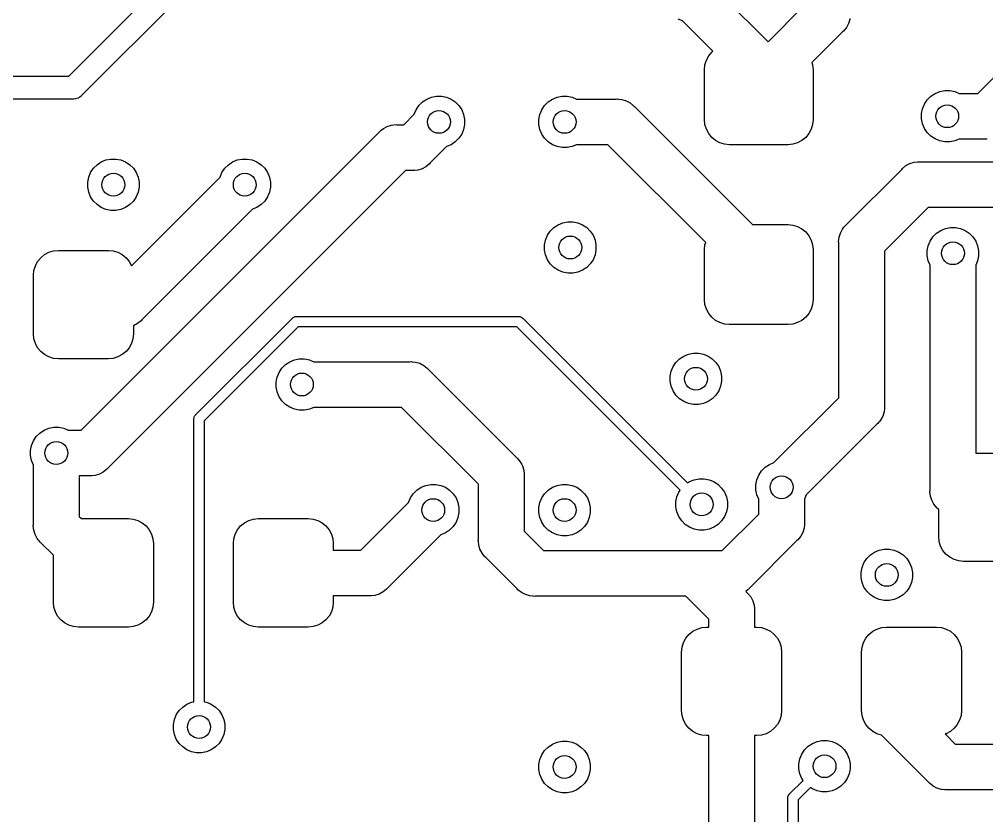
# Model space of a CAD drawing. Extents: x 1 to 84, y 1 to 137.
# Drawn here: x 30.53 to 39, y 18.72 to 25.7 of the extents above; entities that cross this region are included whole.
import ezdxf

# ---------------------------------------------------------------- set-up
doc = ezdxf.new("R2010")
doc.units = 0
doc.layers.add('BLACK', color=7, linetype='CONTINUOUS')

msp = doc.modelspace()

# ---------------------------------------------------------------- linework, layer by layer
at = {"layer": 'BLACK', "linetype": 'CONTINUOUS'}
for p, q in [((30.9586, 25.2), (31.8, 26.0414)), ((31.9672, 25.9258), (31.0742, 25.0328)), ((36.6157, 25.9671), (37.0812, 25.5016)), ((38.9172, 25.05), (39.7875, 25.9203)), ((37.0812, 25.5016), (37.3925, 25.8129)), ((36.3329, 25.6843), (36.2949, 25.7)), ((36.5985, 25.4187), (36.3329, 25.6843)), ((37.7857, 25.6606), (37.7671, 25.6258)), ((37.786, 25.6617), (37.7857, 25.6606)), ((37.7971, 25.6983), (37.786, 25.6617)), ((37.7979, 25.7064), (37.7971, 25.6983)), ((37.7345, 25.5891), (37.4646, 25.3193)), ((37.7421, 25.5954), (37.7345, 25.5891)), ((37.7671, 25.6258), (37.7421, 25.5954)), ((36.5619, 25.3778), (36.5891, 25.4109)), ((36.5891, 25.4109), (36.5985, 25.4187)), ((36.5292, 25.2989), (36.5417, 25.34)), ((36.5417, 25.34), (36.5619, 25.3778)), ((36.525, 25.2562), (36.5292, 25.2989)), ((36.525, 24.8187), (36.525, 25.2562)), ((37.4646, 25.3193), (37.4708, 25.2989)), ((37.4708, 25.2989), (37.475, 25.2562)), ((37.475, 25.2562), (37.475, 24.8187)), ((30.0049, 25.2), (30.9586, 25.2)), ((38.5844, 25.0664), (38.6278, 25.075)), ((38.6278, 25.075), (38.6722, 25.075)), ((38.6722, 25.075), (38.7156, 25.0664)), ((30.9951, 25), (30.0414, 25)), ((31, 24.9995), (30.9951, 25)), ((31.0049, 25), (31, 24.9995)), ((31.0196, 25.0014), (31.0049, 25)), ((31.0049, 25), (31.0049, 25)), ((31.0385, 25.0072), (31.0196, 25.0014)), ((31.0558, 25.0165), (31.0385, 25.0072)), ((31.0711, 25.0289), (31.0558, 25.0165)), ((31.0742, 25.0328), (31.0711, 25.0289)), ((34.0566, 24.9748), (34.0934, 24.9994)), ((34.0934, 24.9994), (34.1344, 25.0164)), ((34.1344, 25.0164), (34.1778, 25.025)), ((34.1778, 25.025), (34.2222, 25.025)), ((34.2222, 25.025), (34.2656, 25.0164)), ((34.2656, 25.0164), (34.3066, 24.9994)), ((34.3066, 24.9994), (34.3434, 24.9748)), ((35.1566, 24.9748), (35.1934, 24.9994)), ((35.1934, 24.9994), (35.2344, 25.0164)), ((35.2344, 25.0164), (35.2778, 25.025)), ((35.2778, 25.025), (35.3222, 25.025)), ((35.3222, 25.025), (35.3656, 25.0164)), ((35.3656, 25.0164), (35.4051, 25)), ((35.4051, 25), (35.7527, 25)), ((35.7527, 25), (35.7625, 25.001)), ((35.7625, 25.001), (35.7723, 25)), ((35.7723, 25), (35.7723, 25)), ((35.7723, 25), (35.8017, 24.9971)), ((35.8017, 24.9971), (35.8394, 24.9857)), ((35.8394, 24.9857), (35.8742, 24.9671)), ((38.4506, 24.9566), (38.4752, 24.9934)), ((38.4752, 24.9934), (38.5066, 25.0248)), ((38.5066, 25.0248), (38.5434, 25.0494)), ((38.5434, 25.0494), (38.5844, 25.0664)), ((38.7156, 25.0664), (38.7551, 25.05)), ((38.7551, 25.05), (38.9172, 25.05)), ((33.9843, 24.8671), (34.0006, 24.9066)), ((34.0006, 24.9066), (34.0252, 24.9434)), ((34.0252, 24.9434), (34.0566, 24.9748)), ((34.3434, 24.9748), (34.3748, 24.9434)), ((34.3748, 24.9434), (34.3994, 24.9066)), ((34.3994, 24.9066), (34.4164, 24.8656)), ((35.0836, 24.8656), (35.1006, 24.9066)), ((35.1006, 24.9066), (35.1252, 24.9434)), ((35.1252, 24.9434), (35.1566, 24.9748)), ((35.8742, 24.9671), (35.9046, 24.9421)), ((35.9046, 24.9421), (35.9109, 24.9345)), ((35.9109, 24.9345), (36.9453, 23.9)), ((38.425, 24.8722), (38.4336, 24.9156)), ((38.4336, 24.9156), (38.4506, 24.9566)), ((33.8922, 24.775), (33.9843, 24.8671)), ((34.4164, 24.8656), (34.425, 24.8222)), ((34.425, 24.8222), (34.425, 24.7778)), ((35.075, 24.8222), (35.0836, 24.8656)), ((35.075, 24.7778), (35.075, 24.8222)), ((36.5292, 24.7761), (36.525, 24.8187)), ((37.475, 24.8187), (37.4708, 24.7761)), ((38.425, 24.8278), (38.425, 24.8722)), ((38.4336, 24.7844), (38.425, 24.8278)), ((33.6943, 24.7265), (33.7133, 24.7421)), ((33.7133, 24.7421), (33.7481, 24.7607)), ((33.7481, 24.7607), (33.7858, 24.7721)), ((33.7858, 24.7721), (33.825, 24.776)), ((33.825, 24.776), (33.8348, 24.775)), ((33.8348, 24.775), (33.8922, 24.775)), ((34.4164, 24.7344), (34.3994, 24.6934)), ((34.425, 24.7778), (34.4164, 24.7344)), ((35.0836, 24.7344), (35.075, 24.7778)), ((35.1006, 24.6934), (35.0836, 24.7344)), ((36.5417, 24.735), (36.5292, 24.7761)), ((36.5619, 24.6972), (36.5417, 24.735)), ((37.4583, 24.735), (37.4381, 24.6972)), ((37.4708, 24.7761), (37.4583, 24.735)), ((38.4506, 24.7434), (38.4336, 24.7844)), ((38.4752, 24.7066), (38.4506, 24.7434)), ((31.0672, 22.1), (33.6766, 24.7095)), ((33.6766, 24.7095), (33.6829, 24.7171)), ((33.6829, 24.7171), (33.6943, 24.7265)), ((34.3748, 24.6566), (34.3434, 24.6252)), ((34.3994, 24.6934), (34.3748, 24.6566)), ((35.1252, 24.6566), (35.1006, 24.6934)), ((35.1566, 24.6252), (35.1252, 24.6566)), ((36.5891, 24.6641), (36.5619, 24.6972)), ((36.6222, 24.6369), (36.5891, 24.6641)), ((37.4109, 24.6641), (37.3778, 24.6369)), ((37.4381, 24.6972), (37.4109, 24.6641)), ((38.5066, 24.6752), (38.4752, 24.7066)), ((38.5434, 24.6506), (38.5066, 24.6752)), ((38.5844, 24.6336), (38.5434, 24.6506)), ((38.7551, 24.65), (38.7156, 24.6336)), ((38.9902, 24.65), (38.7551, 24.65)), ((39, 24.649), (38.9902, 24.65)), ((34.2671, 24.5843), (34.1234, 24.4405)), ((34.3066, 24.6006), (34.2671, 24.5843)), ((34.3434, 24.6252), (34.3066, 24.6006)), ((35.1934, 24.6006), (35.1566, 24.6252)), ((35.2344, 24.5836), (35.1934, 24.6006)), ((35.2778, 24.575), (35.2344, 24.5836)), ((35.3222, 24.575), (35.2778, 24.575)), ((35.3656, 24.5836), (35.3222, 24.575)), ((35.4051, 24.6), (35.3656, 24.5836)), ((35.6797, 24.6), (35.4051, 24.6)), ((36.5354, 23.7443), (35.6797, 24.6)), ((36.66, 24.6167), (36.6222, 24.6369)), ((36.7011, 24.6042), (36.66, 24.6167)), ((36.7437, 24.6), (36.7011, 24.6042)), ((37.2563, 24.6), (36.7437, 24.6)), ((37.2989, 24.6042), (37.2563, 24.6)), ((37.34, 24.6167), (37.2989, 24.6042)), ((37.3778, 24.6369), (37.34, 24.6167)), ((38.6278, 24.625), (38.5844, 24.6336)), ((38.6722, 24.625), (38.6278, 24.625)), ((38.7156, 24.6336), (38.6722, 24.625)), ((31.2844, 24.4664), (31.3278, 24.475)), ((31.3278, 24.475), (31.3722, 24.475)), ((31.3722, 24.475), (31.4156, 24.4664)), ((32.4344, 24.4664), (32.4778, 24.475)), ((32.4778, 24.475), (32.5222, 24.475)), ((32.5222, 24.475), (32.5656, 24.4664)), ((31.1506, 24.3566), (31.1752, 24.3934)), ((31.1752, 24.3934), (31.2066, 24.4248)), ((31.2066, 24.4248), (31.2434, 24.4494)), ((31.2434, 24.4494), (31.2844, 24.4664)), ((31.4156, 24.4664), (31.4566, 24.4494)), ((31.4566, 24.4494), (31.4934, 24.4248)), ((31.4934, 24.4248), (31.5248, 24.3934)), ((31.5248, 24.3934), (31.5494, 24.3566)), ((32.3006, 24.3566), (32.3252, 24.3934)), ((32.3252, 24.3934), (32.3566, 24.4248)), ((32.3566, 24.4248), (32.3934, 24.4494)), ((32.3934, 24.4494), (32.4344, 24.4664)), ((32.5656, 24.4664), (32.6066, 24.4494)), ((32.6066, 24.4494), (32.6434, 24.4248)), ((32.6434, 24.4248), (32.6748, 24.3934)), ((32.6748, 24.3934), (32.6994, 24.3566)), ((34.0519, 24.3893), (34.0142, 24.3779)), ((34.0867, 24.4079), (34.0519, 24.3893)), ((34.1171, 24.4329), (34.0867, 24.4079)), ((34.1234, 24.4405), (34.1171, 24.4329)), ((38.2516, 24.3845), (38.2579, 24.3921)), ((38.2579, 24.3921), (38.2883, 24.4171)), ((38.2883, 24.4171), (38.3231, 24.4357)), ((38.3231, 24.4357), (38.3608, 24.4471)), ((38.3608, 24.4471), (38.3902, 24.45)), ((38.3902, 24.45), (38.4, 24.451)), ((38.3902, 24.45), (38.3902, 24.45)), ((38.4, 24.451), (38.4098, 24.45)), ((38.4098, 24.45), (39.3402, 24.45)), ((31.125, 24.2722), (31.1336, 24.3156)), ((31.1336, 24.3156), (31.1506, 24.3566)), ((33.9078, 24.375), (31.2984, 21.7655)), ((31.5079, 23.5408), (32.2843, 24.3171)), ((31.5494, 24.3566), (31.5664, 24.3156)), ((31.5664, 24.3156), (31.575, 24.2722)), ((32.2843, 24.3171), (32.3006, 24.3566)), ((32.6994, 24.3566), (32.7164, 24.3156)), ((32.7164, 24.3156), (32.725, 24.2722)), ((33.9652, 24.375), (33.9078, 24.375)), ((33.975, 24.374), (33.9652, 24.375)), ((33.9848, 24.375), (33.975, 24.374)), ((34.0142, 24.3779), (33.9848, 24.375)), ((33.9848, 24.375), (33.9848, 24.375)), ((37.7655, 23.8984), (38.2516, 24.3845)), ((31.125, 24.2278), (31.125, 24.2722)), ((31.1336, 24.1844), (31.125, 24.2278)), ((31.575, 24.2278), (31.5664, 24.1844)), ((31.575, 24.2722), (31.575, 24.2278)), ((32.725, 24.2278), (32.7164, 24.1844)), ((32.725, 24.2722), (32.725, 24.2278)), ((31.1506, 24.1434), (31.1336, 24.1844)), ((31.1752, 24.1066), (31.1506, 24.1434)), ((31.5494, 24.1434), (31.5248, 24.1066)), ((31.5664, 24.1844), (31.5494, 24.1434)), ((32.6994, 24.1434), (32.6748, 24.1066)), ((32.7164, 24.1844), (32.6994, 24.1434)), ((31.2066, 24.0752), (31.1752, 24.1066)), ((31.2434, 24.0506), (31.2066, 24.0752)), ((31.2844, 24.0336), (31.2434, 24.0506)), ((31.4566, 24.0506), (31.4156, 24.0336)), ((31.4934, 24.0752), (31.4566, 24.0506)), ((31.5248, 24.1066), (31.4934, 24.0752)), ((32.6066, 24.0506), (32.5671, 24.0343)), ((32.6434, 24.0752), (32.6066, 24.0506)), ((32.6748, 24.1066), (32.6434, 24.0752)), ((31.3278, 24.025), (31.2844, 24.0336)), ((31.3722, 24.025), (31.3278, 24.025)), ((31.4156, 24.0336), (31.3722, 24.025)), ((32.5671, 24.0343), (31.5984, 23.0655)), ((38.4828, 24.05), (38.1, 23.6672)), ((39.2672, 24.05), (38.4828, 24.05)), ((35.2066, 23.8748), (35.2434, 23.8994)), ((35.2434, 23.8994), (35.2844, 23.9164)), ((35.2844, 23.9164), (35.3278, 23.925)), ((35.3278, 23.925), (35.3722, 23.925)), ((35.3722, 23.925), (35.4156, 23.9164)), ((35.4156, 23.9164), (35.4566, 23.8994)), ((35.4566, 23.8994), (35.4934, 23.8748)), ((36.9453, 23.9), (37.2563, 23.9)), ((37.2563, 23.9), (37.2989, 23.8958)), ((37.2989, 23.8958), (37.34, 23.8833)), ((37.34, 23.8833), (37.3778, 23.8631)), ((37.7456, 23.8771), (37.7516, 23.8845)), ((37.7516, 23.8845), (37.7579, 23.8921)), ((37.7516, 23.8845), (37.7516, 23.8845)), ((37.7579, 23.8921), (37.7655, 23.8984)), ((35.1336, 23.7656), (35.1506, 23.8066)), ((35.1506, 23.8066), (35.1752, 23.8434)), ((35.1752, 23.8434), (35.2066, 23.8748)), ((35.4934, 23.8748), (35.5248, 23.8434)), ((35.5248, 23.8434), (35.5494, 23.8066)), ((35.5494, 23.8066), (35.5664, 23.7656)), ((37.3778, 23.8631), (37.4109, 23.8359)), ((37.4109, 23.8359), (37.4381, 23.8028)), ((37.4381, 23.8028), (37.4583, 23.765)), ((37.7029, 23.7892), (37.7143, 23.8269)), ((37.7143, 23.8269), (37.7267, 23.85)), ((37.7267, 23.85), (37.7329, 23.8617)), ((37.7329, 23.8617), (37.7456, 23.8771)), ((38.5252, 23.7934), (38.5566, 23.8248)), ((38.5566, 23.8248), (38.5934, 23.8494)), ((38.5934, 23.8494), (38.6344, 23.8664)), ((38.6344, 23.8664), (38.6778, 23.875)), ((38.6778, 23.875), (38.7222, 23.875)), ((38.7222, 23.875), (38.7656, 23.8664)), ((38.7656, 23.8664), (38.8066, 23.8494)), ((38.8066, 23.8494), (38.8434, 23.8248)), ((38.8434, 23.8248), (38.8748, 23.7934)), ((35.125, 23.7222), (35.1336, 23.7656)), ((35.125, 23.6778), (35.125, 23.7222)), ((35.5664, 23.7656), (35.575, 23.7222)), ((35.575, 23.7222), (35.575, 23.6778)), ((36.525, 23.6812), (36.5292, 23.7239)), ((36.5292, 23.7239), (36.5354, 23.7443)), ((37.4583, 23.765), (37.4708, 23.7239)), ((37.4708, 23.7239), (37.475, 23.6812)), ((37.699, 23.75), (37.7029, 23.7892)), ((37.7, 23.7402), (37.699, 23.75)), ((37.7, 22.3828), (37.7, 23.7402)), ((38.475, 23.6722), (38.4836, 23.7156)), ((38.4836, 23.7156), (38.5006, 23.7566)), ((38.5006, 23.7566), (38.5252, 23.7934)), ((38.8748, 23.7934), (38.8994, 23.7566)), ((38.8994, 23.7566), (38.9164, 23.7156)), ((38.9164, 23.7156), (38.925, 23.6722)), ((30.7141, 23.6109), (30.7472, 23.6381)), ((30.7472, 23.6381), (30.785, 23.6583)), ((30.785, 23.6583), (30.8261, 23.6708)), ((30.8261, 23.6708), (30.8687, 23.675)), ((30.8687, 23.675), (31.3062, 23.675)), ((31.3062, 23.675), (31.3489, 23.6708)), ((31.3489, 23.6708), (31.39, 23.6583)), ((31.39, 23.6583), (31.4278, 23.6381)), ((31.4278, 23.6381), (31.4609, 23.6109)), ((35.1336, 23.6344), (35.125, 23.6778)), ((35.1506, 23.5934), (35.1336, 23.6344)), ((35.5664, 23.6344), (35.5494, 23.5934)), ((35.575, 23.6778), (35.5664, 23.6344)), ((36.525, 23.2437), (36.525, 23.6812)), ((37.475, 23.6812), (37.475, 23.2437)), ((38.1, 23.6672), (38.1, 22.3098)), ((38.475, 23.6278), (38.475, 23.6722)), ((38.4836, 23.5844), (38.475, 23.6278)), ((38.925, 23.6278), (38.9164, 23.5844)), ((38.925, 23.6722), (38.925, 23.6278)), ((30.6667, 23.54), (30.6869, 23.5778)), ((30.6869, 23.5778), (30.7141, 23.6109)), ((31.4609, 23.6109), (31.4881, 23.5778)), ((31.4881, 23.5778), (31.5079, 23.5408)), ((35.1752, 23.5566), (35.1506, 23.5934)), ((35.2066, 23.5252), (35.1752, 23.5566)), ((35.5248, 23.5566), (35.4934, 23.5252)), ((35.5494, 23.5934), (35.5248, 23.5566)), ((38.5, 23.5449), (38.4836, 23.5844)), ((38.5, 21.5723), (38.5, 23.5449)), ((38.9164, 23.5844), (38.9, 23.5449)), ((38.9, 23.5449), (38.9, 21.9)), ((30.65, 23.4563), (30.6542, 23.4989)), ((30.6542, 23.4989), (30.6667, 23.54)), ((35.2434, 23.5006), (35.2066, 23.5252)), ((35.2844, 23.4836), (35.2434, 23.5006)), ((35.3278, 23.475), (35.2844, 23.4836)), ((35.3722, 23.475), (35.3278, 23.475)), ((35.4156, 23.4836), (35.3722, 23.475)), ((35.4566, 23.5006), (35.4156, 23.4836)), ((35.4934, 23.5252), (35.4566, 23.5006)), ((30.65, 22.9437), (30.65, 23.4563)), ((36.5292, 23.2011), (36.525, 23.2437)), ((37.475, 23.2437), (37.4708, 23.2011)), ((36.5417, 23.16), (36.5292, 23.2011)), ((36.5619, 23.1222), (36.5417, 23.16)), ((36.5891, 23.0891), (36.5619, 23.1222)), ((37.4381, 23.1222), (37.4109, 23.0891)), ((37.4583, 23.16), (37.4381, 23.1222)), ((37.4708, 23.2011), (37.4583, 23.16)), ((31.5921, 23.0579), (31.5617, 23.0329)), ((31.5984, 23.0655), (31.5921, 23.0579)), ((32.0697, 22.2334), (32.9166, 23.0803)), ((32.9166, 23.0803), (32.918, 23.082)), ((32.918, 23.082), (32.9249, 23.0876)), ((32.9249, 23.0876), (32.9327, 23.0918)), ((32.9327, 23.0918), (32.9412, 23.0943)), ((32.9412, 23.0943), (32.9419, 23.0944)), ((32.9419, 23.0944), (32.9478, 23.095)), ((32.9478, 23.095), (32.95, 23.0952)), ((32.9478, 23.095), (32.9478, 23.095)), ((32.95, 23.0952), (32.9522, 23.095)), ((32.9522, 23.095), (34.8978, 23.095)), ((34.8978, 23.095), (34.9, 23.0952)), ((34.9, 23.0952), (34.9022, 23.095)), ((34.9022, 23.095), (34.9022, 23.095)), ((34.9022, 23.095), (34.9088, 23.0943)), ((34.9088, 23.0943), (34.9173, 23.0918)), ((34.9173, 23.0918), (34.9251, 23.0876)), ((34.9251, 23.0876), (34.932, 23.082)), ((34.932, 23.082), (34.9334, 23.0803)), ((34.9334, 23.0803), (36.3759, 21.6377)), ((36.6222, 23.0619), (36.5891, 23.0891)), ((36.66, 23.0417), (36.6222, 23.0619)), ((36.7011, 23.0292), (36.66, 23.0417)), ((37.34, 23.0417), (37.2989, 23.0292)), ((37.3778, 23.0619), (37.34, 23.0417)), ((37.4109, 23.0891), (37.3778, 23.0619)), ((31.5269, 23.0143), (31.525, 23.0138)), ((31.525, 23.0138), (31.525, 22.9437)), ((31.5617, 23.0329), (31.5269, 23.0143)), ((32.9686, 23.005), (32.145, 22.1814)), ((34.8814, 23.005), (32.9686, 23.005)), ((36.3123, 21.5741), (34.8814, 23.005)), ((36.7437, 23.025), (36.7011, 23.0292)), ((37.2563, 23.025), (36.7437, 23.025)), ((37.2989, 23.0292), (37.2563, 23.025)), ((30.6542, 22.9011), (30.65, 22.9437)), ((30.6667, 22.86), (30.6542, 22.9011)), ((31.5208, 22.9011), (31.5083, 22.86)), ((31.525, 22.9437), (31.5208, 22.9011)), ((30.6869, 22.8222), (30.6667, 22.86)), ((30.7141, 22.7891), (30.6869, 22.8222)), ((30.7472, 22.7619), (30.7141, 22.7891)), ((31.4609, 22.7891), (31.4278, 22.7619)), ((31.4881, 22.8222), (31.4609, 22.7891)), ((31.5083, 22.86), (31.4881, 22.8222)), ((30.785, 22.7417), (30.7472, 22.7619)), ((30.8261, 22.7292), (30.785, 22.7417)), ((30.8687, 22.725), (30.8261, 22.7292)), ((31.3062, 22.725), (30.8687, 22.725)), ((31.3489, 22.7292), (31.3062, 22.725)), ((31.39, 22.7417), (31.3489, 22.7292)), ((31.4278, 22.7619), (31.39, 22.7417)), ((32.8566, 22.6748), (32.8934, 22.6994)), ((32.8934, 22.6994), (32.9344, 22.7164)), ((32.9344, 22.7164), (32.9778, 22.725)), ((32.9778, 22.725), (33.0222, 22.725)), ((33.0222, 22.725), (33.0656, 22.7164)), ((33.0656, 22.7164), (33.1051, 22.7)), ((33.1051, 22.7), (33.9463, 22.7)), ((33.9463, 22.7), (33.9561, 22.701)), ((33.9561, 22.701), (33.9659, 22.7)), ((33.9659, 22.7), (33.9659, 22.7)), ((33.9659, 22.7), (33.9953, 22.6971)), ((33.9953, 22.6971), (34.033, 22.6857)), ((36.2752, 22.6934), (36.3066, 22.7248)), ((36.3066, 22.7248), (36.3434, 22.7494)), ((36.3434, 22.7494), (36.3844, 22.7664)), ((36.3844, 22.7664), (36.4278, 22.775)), ((36.4278, 22.775), (36.4722, 22.775)), ((36.4722, 22.775), (36.5156, 22.7664)), ((36.5156, 22.7664), (36.5566, 22.7494)), ((36.5566, 22.7494), (36.5934, 22.7248)), ((36.5934, 22.7248), (36.6248, 22.6934)), ((32.8006, 22.6066), (32.8252, 22.6434)), ((32.8252, 22.6434), (32.8566, 22.6748)), ((34.033, 22.6857), (34.0677, 22.6671)), ((34.0677, 22.6671), (34.0982, 22.6421)), ((34.0982, 22.6421), (34.1044, 22.6345)), ((34.1044, 22.6345), (34.8795, 21.8594)), ((36.225, 22.5722), (36.2336, 22.6156)), ((36.2336, 22.6156), (36.2506, 22.6566)), ((36.2506, 22.6566), (36.2752, 22.6934)), ((36.6248, 22.6934), (36.6494, 22.6566)), ((36.6494, 22.6566), (36.6664, 22.6156)), ((36.6664, 22.6156), (36.675, 22.5722)), ((32.775, 22.5222), (32.7836, 22.5656)), ((32.7836, 22.5656), (32.8006, 22.6066)), ((36.225, 22.5278), (36.225, 22.5722)), ((36.2336, 22.4844), (36.225, 22.5278)), ((36.675, 22.5278), (36.6664, 22.4844)), ((36.675, 22.5722), (36.675, 22.5278)), ((32.775, 22.4778), (32.775, 22.5222)), ((32.7836, 22.4344), (32.775, 22.4778)), ((36.2506, 22.4434), (36.2336, 22.4844)), ((36.2752, 22.4066), (36.2506, 22.4434)), ((36.6494, 22.4434), (36.6248, 22.4066)), ((36.6664, 22.4844), (36.6494, 22.4434)), ((32.8006, 22.3934), (32.7836, 22.4344)), ((32.8252, 22.3566), (32.8006, 22.3934)), ((36.3066, 22.3752), (36.2752, 22.4066)), ((36.3434, 22.3506), (36.3066, 22.3752)), ((36.5934, 22.3752), (36.5566, 22.3506)), ((36.6248, 22.4066), (36.5934, 22.3752)), ((37.1329, 21.8157), (37.7, 22.3828)), ((32.8566, 22.3252), (32.8252, 22.3566)), ((32.8934, 22.3006), (32.8566, 22.3252)), ((32.9344, 22.2836), (32.8934, 22.3006)), ((32.9778, 22.275), (32.9344, 22.2836)), ((33.0222, 22.275), (32.9778, 22.275)), ((33.0656, 22.2836), (33.0222, 22.275)), ((33.1051, 22.3), (33.0656, 22.2836)), ((33.8732, 22.3), (33.1051, 22.3)), ((34.545, 21.6282), (33.8732, 22.3)), ((36.3844, 22.3336), (36.3434, 22.3506)), ((36.4278, 22.325), (36.3844, 22.3336)), ((36.4722, 22.325), (36.4278, 22.325)), ((36.5156, 22.3336), (36.4722, 22.325)), ((36.5566, 22.3506), (36.5156, 22.3336)), ((38.1, 22.2902), (38.0971, 22.2608)), ((38.1, 22.3098), (38.101, 22.3)), ((38.101, 22.3), (38.1, 22.2902)), ((38.1, 22.2902), (38.1, 22.2902)), ((32.0548, 22.2), (32.055, 22.2022)), ((32.055, 22.1978), (32.0548, 22.2)), ((32.055, 22.2022), (32.0557, 22.2088)), ((32.055, 22.2022), (32.055, 22.2022)), ((32.055, 19.7205), (32.055, 22.1978)), ((32.0557, 22.2088), (32.0577, 22.2156)), ((32.0577, 22.2156), (32.0582, 22.2173)), ((32.0582, 22.2173), (32.0613, 22.2231)), ((32.0613, 22.2231), (32.0624, 22.2251)), ((32.0624, 22.2251), (32.068, 22.232)), ((32.068, 22.232), (32.0697, 22.2334)), ((38.0671, 22.1883), (38.0603, 22.1801)), ((38.0857, 22.2231), (38.0671, 22.1883)), ((38.0971, 22.2608), (38.0857, 22.2231)), ((30.7434, 22.0994), (30.7844, 22.1164)), ((30.7844, 22.1164), (30.8278, 22.125)), ((30.8278, 22.125), (30.8722, 22.125)), ((30.8722, 22.125), (30.9156, 22.1164)), ((30.9156, 22.1164), (30.9551, 22.1)), ((32.145, 22.1814), (32.145, 19.7205)), ((38.0345, 22.1516), (37.4157, 21.5329)), ((38.0421, 22.1579), (38.0345, 22.1516)), ((38.0486, 22.1658), (38.0421, 22.1579)), ((38.0603, 22.1801), (38.0486, 22.1658)), ((30.6506, 22.0066), (30.6752, 22.0434)), ((30.6752, 22.0434), (30.7066, 22.0748)), ((30.7066, 22.0748), (30.7434, 22.0994)), ((30.9551, 22.1), (31.0672, 22.1)), ((30.625, 21.9222), (30.6336, 21.9656)), ((30.6336, 21.9656), (30.6506, 22.0066)), ((30.625, 21.8778), (30.625, 21.9222)), ((30.6336, 21.8344), (30.625, 21.8778)), ((34.8795, 21.8594), (34.8871, 21.8532)), ((34.8871, 21.8532), (34.9121, 21.8227)), ((38.9, 21.9), (39.2312, 21.9)), ((30.65, 21.7949), (30.6336, 21.8344)), ((30.65, 21.2723), (30.65, 21.7949)), ((31.2984, 21.7655), (31.2921, 21.7579)), ((34.9121, 21.8227), (34.9251, 21.7983)), ((34.9251, 21.7983), (34.9307, 21.788)), ((34.9307, 21.788), (34.9421, 21.7503)), ((37.0252, 21.7434), (37.0566, 21.7748)), ((37.0566, 21.7748), (37.0934, 21.7994)), ((37.0934, 21.7994), (37.1329, 21.8157)), ((31.1402, 21.7), (31.05, 21.7)), ((31.05, 21.7), (31.05, 21.3453)), ((31.15, 21.699), (31.1402, 21.7)), ((31.1598, 21.7), (31.15, 21.699)), ((31.1892, 21.7029), (31.1598, 21.7)), ((31.1598, 21.7), (31.1598, 21.7)), ((31.2269, 21.7143), (31.1892, 21.7029)), ((31.2617, 21.7329), (31.2269, 21.7143)), ((31.2921, 21.7579), (31.2617, 21.7329)), ((34.9421, 21.7503), (34.9423, 21.7482)), ((34.9423, 21.7482), (34.945, 21.7209)), ((34.945, 21.7209), (34.945, 21.7209)), ((34.945, 21.7209), (34.946, 21.7111)), ((34.946, 21.7111), (34.945, 21.7013)), ((34.945, 21.7013), (34.945, 21.2164)), ((36.9836, 21.6656), (37.0006, 21.7066)), ((37.0006, 21.7066), (37.0252, 21.7434)), ((34.0066, 21.5748), (34.0434, 21.5994)), ((34.0434, 21.5994), (34.0844, 21.6164)), ((34.0844, 21.6164), (34.1278, 21.625)), ((34.1278, 21.625), (34.1722, 21.625)), ((34.1722, 21.625), (34.2156, 21.6164)), ((34.2156, 21.6164), (34.2566, 21.5994)), ((34.2566, 21.5994), (34.2934, 21.5748)), ((34.545, 21.1434), (34.545, 21.6282)), ((35.1566, 21.5748), (35.1934, 21.5994)), ((35.1934, 21.5994), (35.2344, 21.6164)), ((35.2344, 21.6164), (35.2778, 21.625)), ((35.2778, 21.625), (35.3222, 21.625)), ((35.3222, 21.625), (35.3656, 21.6164)), ((35.3656, 21.6164), (35.4066, 21.5994)), ((35.4066, 21.5994), (35.4434, 21.5748)), ((36.3759, 21.6377), (36.3934, 21.6494)), ((36.3934, 21.6494), (36.4344, 21.6664)), ((36.4344, 21.6664), (36.4778, 21.675)), ((36.4778, 21.675), (36.5222, 21.675)), ((36.5222, 21.675), (36.5656, 21.6664)), ((36.5656, 21.6664), (36.6066, 21.6494)), ((36.6066, 21.6494), (36.6434, 21.6248)), ((36.6434, 21.6248), (36.6748, 21.5934)), ((36.975, 21.6222), (36.9836, 21.6656)), ((36.975, 21.5778), (36.975, 21.6222)), ((33.9506, 21.5066), (33.9752, 21.5434)), ((33.9752, 21.5434), (34.0066, 21.5748)), ((34.2934, 21.5748), (34.3248, 21.5434)), ((34.3248, 21.5434), (34.3494, 21.5066)), ((35.1006, 21.5066), (35.1252, 21.5434)), ((35.1252, 21.5434), (35.1566, 21.5748)), ((35.4434, 21.5748), (35.4748, 21.5434)), ((35.4748, 21.5434), (35.4994, 21.5066)), ((36.275, 21.4722), (36.2836, 21.5156)), ((36.2836, 21.5156), (36.3006, 21.5566)), ((36.3006, 21.5566), (36.3123, 21.5741)), ((36.6748, 21.5934), (36.6994, 21.5566)), ((36.6994, 21.5566), (36.7164, 21.5156)), ((36.7164, 21.5156), (36.725, 21.4722)), ((36.9836, 21.5344), (36.975, 21.5778)), ((37, 21.4949), (36.9836, 21.5344)), ((37.4157, 21.5329), (37.4, 21.4949)), ((38.499, 21.5625), (38.5, 21.5723)), ((38.5029, 21.5233), (38.499, 21.5625)), ((38.5143, 21.4856), (38.5029, 21.5233)), ((33.5172, 21.05), (33.9343, 21.4671)), ((33.9343, 21.4671), (33.9506, 21.5066)), ((34.3494, 21.5066), (34.3664, 21.4656)), ((34.3664, 21.4656), (34.375, 21.4222)), ((35.075, 21.4222), (35.0836, 21.4656)), ((35.0836, 21.4656), (35.1006, 21.5066)), ((35.4994, 21.5066), (35.5164, 21.4656)), ((35.5164, 21.4656), (35.525, 21.4222)), ((36.275, 21.4278), (36.275, 21.4722)), ((36.2836, 21.3844), (36.275, 21.4278)), ((36.725, 21.4278), (36.7164, 21.3844)), ((36.725, 21.4722), (36.725, 21.4278)), ((37, 21.3646), (37, 21.4949)), ((37.4, 21.4949), (37.4, 21.2916)), ((38.5225, 21.4703), (38.5143, 21.4856)), ((38.5329, 21.4508), (38.5225, 21.4703)), ((38.5579, 21.4204), (38.5329, 21.4508)), ((31.05, 21.3453), (31.0703, 21.325)), ((34.375, 21.3778), (34.3664, 21.3344)), ((34.375, 21.4222), (34.375, 21.3778)), ((35.075, 21.3778), (35.075, 21.4222)), ((35.0836, 21.3344), (35.075, 21.3778)), ((35.525, 21.3778), (35.5164, 21.3344)), ((35.525, 21.4222), (35.525, 21.3778)), ((36.3006, 21.3434), (36.2836, 21.3844)), ((36.3252, 21.3066), (36.3006, 21.3434)), ((36.6994, 21.3434), (36.6748, 21.3066)), ((36.6804, 21.045), (37, 21.3646)), ((36.7164, 21.3844), (36.6994, 21.3434)), ((38.5655, 21.4141), (38.5579, 21.4204)), ((38.575, 21.4047), (38.5655, 21.4141)), ((38.575, 21.1687), (38.575, 21.4047)), ((30.649, 21.2625), (30.65, 21.2723)), ((30.6529, 21.2233), (30.649, 21.2625)), ((31.0703, 21.325), (31.4812, 21.325)), ((31.4812, 21.325), (31.5239, 21.3208)), ((31.5239, 21.3208), (31.565, 21.3083)), ((31.565, 21.3083), (31.6028, 21.2881)), ((31.6028, 21.2881), (31.6359, 21.2609)), ((31.6359, 21.2609), (31.6631, 21.2278)), ((32.4369, 21.2278), (32.4641, 21.2609)), ((32.4641, 21.2609), (32.4972, 21.2881)), ((32.4972, 21.2881), (32.535, 21.3083)), ((32.535, 21.3083), (32.5761, 21.3208)), ((32.5761, 21.3208), (32.6187, 21.325)), ((32.6187, 21.325), (33.0562, 21.325)), ((33.0562, 21.325), (33.0989, 21.3208)), ((33.0989, 21.3208), (33.14, 21.3083)), ((33.14, 21.3083), (33.1778, 21.2881)), ((33.1778, 21.2881), (33.2109, 21.2609)), ((33.2109, 21.2609), (33.2381, 21.2278)), ((34.3248, 21.2566), (34.2934, 21.2252)), ((34.3494, 21.2934), (34.3248, 21.2566)), ((34.3664, 21.3344), (34.3494, 21.2934)), ((35.1006, 21.2934), (35.0836, 21.3344)), ((35.1252, 21.2566), (35.1006, 21.2934)), ((35.1566, 21.2252), (35.1252, 21.2566)), ((35.4748, 21.2566), (35.4434, 21.2252)), ((35.4994, 21.2934), (35.4748, 21.2566)), ((35.5164, 21.3344), (35.4994, 21.2934)), ((36.3566, 21.2752), (36.3252, 21.3066)), ((36.3934, 21.2506), (36.3566, 21.2752)), ((36.6434, 21.2752), (36.6066, 21.2506)), ((36.6748, 21.3066), (36.6434, 21.2752)), ((37.4, 21.272), (37.3971, 21.2426)), ((37.4, 21.2916), (37.401, 21.2818)), ((37.401, 21.2818), (37.4, 21.272)), ((37.4, 21.272), (37.4, 21.272)), ((30.6643, 21.1856), (30.6529, 21.2233)), ((30.67, 21.175), (30.6643, 21.1856)), ((30.6829, 21.1508), (30.67, 21.175)), ((31.6631, 21.2278), (31.6833, 21.19)), ((31.6833, 21.19), (31.6958, 21.1489)), ((32.4042, 21.1489), (32.4167, 21.19)), ((32.4167, 21.19), (32.4369, 21.2278)), ((33.2381, 21.2278), (33.2583, 21.19)), ((33.2583, 21.19), (33.2708, 21.1489)), ((34.2171, 21.1843), (33.7484, 20.7155)), ((34.2566, 21.2006), (34.2171, 21.1843)), ((34.2934, 21.2252), (34.2566, 21.2006)), ((34.945, 21.2164), (35.1164, 21.045)), ((35.1934, 21.2006), (35.1566, 21.2252)), ((35.2344, 21.1836), (35.1934, 21.2006)), ((35.2778, 21.175), (35.2344, 21.1836)), ((35.3222, 21.175), (35.2778, 21.175)), ((35.3656, 21.1836), (35.3222, 21.175)), ((35.4066, 21.2006), (35.3656, 21.1836)), ((35.4434, 21.2252), (35.4066, 21.2006)), ((36.4344, 21.2336), (36.3934, 21.2506)), ((36.4778, 21.225), (36.4344, 21.2336)), ((36.5222, 21.225), (36.4778, 21.225)), ((36.5656, 21.2336), (36.5222, 21.225)), ((36.6066, 21.2506), (36.5656, 21.2336)), ((37.3857, 21.2049), (37.3671, 21.1702)), ((37.3971, 21.2426), (37.3857, 21.2049)), ((30.6918, 21.14), (30.6829, 21.1508)), ((30.7006, 21.1293), (30.6918, 21.14)), ((30.7079, 21.1204), (30.7006, 21.1293)), ((30.7155, 21.1141), (30.7079, 21.1204)), ((30.825, 21.0047), (30.7155, 21.1141)), ((31.6958, 21.1489), (31.7, 21.1062)), ((31.7, 21.1062), (31.7, 20.5938)), ((32.4, 21.1062), (32.4042, 21.1489)), ((32.4, 20.5938), (32.4, 21.1062)), ((33.2708, 21.1489), (33.275, 21.1062)), ((33.275, 21.1062), (33.275, 21.05)), ((34.544, 21.1336), (34.545, 21.1434)), ((34.545, 21.1238), (34.544, 21.1336)), ((34.5479, 21.0944), (34.545, 21.1238)), ((34.545, 21.1238), (34.545, 21.1238)), ((34.5593, 21.0567), (34.5479, 21.0944)), ((37.3345, 21.1334), (36.9116, 20.7105)), ((37.3421, 21.1397), (37.3345, 21.1334)), ((37.3671, 21.1702), (37.3421, 21.1397)), ((38.5792, 21.1261), (38.575, 21.1687)), ((38.5917, 21.085), (38.5792, 21.1261)), ((30.825, 20.5938), (30.825, 21.0047)), ((33.275, 21.05), (33.5172, 21.05)), ((34.5779, 21.0219), (34.5593, 21.0567)), ((34.6029, 20.9915), (34.5779, 21.0219)), ((35.1164, 21.045), (36.4352, 21.045)), ((36.4352, 21.045), (36.445, 21.046)), ((36.445, 21.046), (36.4548, 21.045)), ((36.4548, 21.045), (36.6804, 21.045)), ((37.9458, 20.9758), (37.9772, 21.0071)), ((37.9772, 21.0071), (38.014, 21.0318)), ((38.014, 21.0318), (38.055, 21.0487)), ((38.055, 21.0487), (38.0984, 21.0574)), ((38.0984, 21.0574), (38.1428, 21.0574)), ((38.1428, 21.0574), (38.1862, 21.0487)), ((38.1862, 21.0487), (38.2272, 21.0318)), ((38.2272, 21.0318), (38.264, 21.0071)), ((38.264, 21.0071), (38.2954, 20.9758)), ((38.6119, 21.0472), (38.5917, 21.085)), ((38.6391, 21.0141), (38.6119, 21.0472)), ((38.6722, 20.9869), (38.6391, 21.0141)), ((34.6105, 20.9852), (34.6029, 20.9915)), ((34.8852, 20.7105), (34.6105, 20.9852)), ((37.9042, 20.898), (37.9212, 20.9389)), ((37.9212, 20.9389), (37.9458, 20.9758)), ((38.2954, 20.9758), (38.32, 20.9389)), ((38.32, 20.9389), (38.3369, 20.898)), ((38.71, 20.9667), (38.6722, 20.9869)), ((38.7511, 20.9542), (38.71, 20.9667)), ((38.7937, 20.95), (38.7511, 20.9542)), ((39.2312, 20.95), (38.7937, 20.95)), ((37.8956, 20.8545), (37.9042, 20.898)), ((37.8956, 20.8102), (37.8956, 20.8545)), ((38.3369, 20.898), (38.3456, 20.8545)), ((38.3456, 20.8545), (38.3456, 20.8102)), ((37.9042, 20.7667), (37.8956, 20.8102)), ((37.9212, 20.7258), (37.9042, 20.7667)), ((38.3369, 20.7667), (38.32, 20.7258)), ((38.3456, 20.8102), (38.3369, 20.7667)), ((33.6769, 20.6643), (33.6392, 20.6529)), ((33.7117, 20.6829), (33.6769, 20.6643)), ((33.7421, 20.7079), (33.7117, 20.6829)), ((33.7484, 20.7155), (33.7421, 20.7079)), ((34.8915, 20.7029), (34.8852, 20.7105)), ((34.9219, 20.6779), (34.8915, 20.7029)), ((34.9567, 20.6593), (34.9219, 20.6779)), ((36.9053, 20.7029), (36.8859, 20.687)), ((36.8859, 20.687), (36.897, 20.6759)), ((36.897, 20.6759), (36.9046, 20.6696)), ((36.9046, 20.6696), (36.9296, 20.6391)), ((36.9116, 20.7105), (36.9053, 20.7029)), ((37.9458, 20.6889), (37.9212, 20.7258)), ((37.9772, 20.6576), (37.9458, 20.6889)), ((38.2954, 20.6889), (38.264, 20.6576)), ((38.32, 20.7258), (38.2954, 20.6889)), ((30.8292, 20.5511), (30.825, 20.5938)), ((31.7, 20.5938), (31.6958, 20.5511)), ((32.4042, 20.5511), (32.4, 20.5938)), ((33.275, 20.5938), (33.2708, 20.5511)), ((33.5902, 20.65), (33.275, 20.65)), ((33.275, 20.65), (33.275, 20.5938)), ((33.6, 20.649), (33.5902, 20.65)), ((33.6098, 20.65), (33.6, 20.649)), ((33.6392, 20.6529), (33.6098, 20.65)), ((33.6098, 20.65), (33.6098, 20.65)), ((34.9944, 20.6479), (34.9567, 20.6593)), ((35.0238, 20.645), (34.9944, 20.6479)), ((35.0336, 20.644), (35.0238, 20.645)), ((35.0238, 20.645), (35.0238, 20.645)), ((35.0434, 20.645), (35.0336, 20.644)), ((36.3622, 20.645), (35.0434, 20.645)), ((36.5625, 20.4447), (36.3622, 20.645)), ((36.9296, 20.6391), (36.9476, 20.6055)), ((36.9476, 20.6055), (36.9482, 20.6044)), ((36.9482, 20.6044), (36.9539, 20.5857)), ((36.9539, 20.5857), (36.9596, 20.5667)), ((38.014, 20.633), (37.9772, 20.6576)), ((38.055, 20.616), (38.014, 20.633)), ((38.0984, 20.6074), (38.055, 20.616)), ((38.1428, 20.6074), (38.0984, 20.6074)), ((38.1862, 20.616), (38.1428, 20.6074)), ((38.2272, 20.633), (38.1862, 20.616)), ((38.264, 20.6576), (38.2272, 20.633)), ((30.8417, 20.51), (30.8292, 20.5511)), ((30.8619, 20.4722), (30.8417, 20.51)), ((31.6833, 20.51), (31.6631, 20.4722)), ((31.6958, 20.5511), (31.6833, 20.51)), ((32.4167, 20.51), (32.4042, 20.5511)), ((32.4369, 20.4722), (32.4167, 20.51)), ((33.2583, 20.51), (33.2381, 20.4722)), ((33.2708, 20.5511), (33.2583, 20.51)), ((36.9596, 20.5667), (36.9625, 20.5373)), ((36.9625, 20.5373), (36.9625, 20.5373)), ((36.9625, 20.5373), (36.9635, 20.5275)), ((36.9635, 20.5275), (36.9625, 20.5177)), ((36.9625, 20.5177), (36.9625, 20.375)), ((30.8891, 20.4391), (30.8619, 20.4722)), ((30.9222, 20.4119), (30.8891, 20.4391)), ((30.96, 20.3917), (30.9222, 20.4119)), ((31.6028, 20.4119), (31.565, 20.3917)), ((31.6359, 20.4391), (31.6028, 20.4119)), ((31.6631, 20.4722), (31.6359, 20.4391)), ((32.4641, 20.4391), (32.4369, 20.4722)), ((32.4972, 20.4119), (32.4641, 20.4391)), ((32.535, 20.3917), (32.4972, 20.4119)), ((33.1778, 20.4119), (33.14, 20.3917)), ((33.2109, 20.4391), (33.1778, 20.4119)), ((33.2381, 20.4722), (33.2109, 20.4391)), ((36.5625, 20.375), (36.5625, 20.4447)), ((31.0011, 20.3792), (30.96, 20.3917)), ((31.0437, 20.375), (31.0011, 20.3792)), ((31.4812, 20.375), (31.0437, 20.375)), ((31.5239, 20.3792), (31.4812, 20.375)), ((31.565, 20.3917), (31.5239, 20.3792)), ((32.5761, 20.3792), (32.535, 20.3917)), ((32.6187, 20.375), (32.5761, 20.3792)), ((33.0562, 20.375), (32.6187, 20.375)), ((33.0989, 20.3792), (33.0562, 20.375)), ((33.14, 20.3917), (33.0989, 20.3792)), ((36.3891, 20.3109), (36.4222, 20.3381)), ((36.4222, 20.3381), (36.46, 20.3583)), ((36.46, 20.3583), (36.5011, 20.3708)), ((36.5011, 20.3708), (36.5437, 20.375)), ((36.5437, 20.375), (36.5625, 20.375)), ((36.9625, 20.375), (36.9812, 20.375)), ((36.9812, 20.375), (37.0239, 20.3708)), ((37.0239, 20.3708), (37.065, 20.3583)), ((37.065, 20.3583), (37.1028, 20.3381)), ((37.1028, 20.3381), (37.1359, 20.3109)), ((37.9641, 20.3109), (37.9972, 20.3381)), ((37.9972, 20.3381), (38.035, 20.3583)), ((38.035, 20.3583), (38.0761, 20.3708)), ((38.0761, 20.3708), (38.1187, 20.375)), ((38.1187, 20.375), (38.5562, 20.375)), ((38.5562, 20.375), (38.5989, 20.3708)), ((38.5989, 20.3708), (38.64, 20.3583)), ((38.64, 20.3583), (38.6778, 20.3381)), ((38.6778, 20.3381), (38.7109, 20.3109)), ((36.3292, 20.1989), (36.3417, 20.24)), ((36.3417, 20.24), (36.3619, 20.2778)), ((36.3619, 20.2778), (36.3891, 20.3109)), ((37.1359, 20.3109), (37.1631, 20.2778)), ((37.1631, 20.2778), (37.1833, 20.24)), ((37.1833, 20.24), (37.1958, 20.1989)), ((37.9042, 20.1989), (37.9167, 20.24)), ((37.9167, 20.24), (37.9369, 20.2778)), ((37.9369, 20.2778), (37.9641, 20.3109)), ((38.7109, 20.3109), (38.7381, 20.2778)), ((38.7381, 20.2778), (38.7583, 20.24)), ((38.7583, 20.24), (38.7708, 20.1989)), ((36.325, 20.1562), (36.3292, 20.1989)), ((36.325, 19.6438), (36.325, 20.1562)), ((37.1958, 20.1989), (37.2, 20.1562)), ((37.2, 20.1562), (37.2, 19.6438)), ((37.9, 20.1562), (37.9042, 20.1989)), ((37.9, 19.6438), (37.9, 20.1562)), ((38.7708, 20.1989), (38.775, 20.1562)), ((38.775, 20.1562), (38.775, 19.6438)), ((31.9252, 19.6434), (31.9566, 19.6748)), ((31.9566, 19.6748), (31.9934, 19.6994)), ((31.9934, 19.6994), (32.0344, 19.7164)), ((32.0344, 19.7164), (32.055, 19.7205)), ((32.145, 19.7205), (32.1656, 19.7164)), ((32.1656, 19.7164), (32.2066, 19.6994)), ((32.2066, 19.6994), (32.2434, 19.6748)), ((32.2434, 19.6748), (32.2748, 19.6434)), ((31.875, 19.5222), (31.8836, 19.5656)), ((31.8836, 19.5656), (31.9006, 19.6066)), ((31.9006, 19.6066), (31.9252, 19.6434)), ((32.2748, 19.6434), (32.2994, 19.6066)), ((32.2994, 19.6066), (32.3164, 19.5656)), ((32.3164, 19.5656), (32.325, 19.5222)), ((36.3292, 19.6011), (36.325, 19.6438)), ((36.3417, 19.56), (36.3292, 19.6011)), ((37.1958, 19.6011), (37.1833, 19.56)), ((37.2, 19.6438), (37.1958, 19.6011)), ((37.9042, 19.6011), (37.9, 19.6438)), ((37.9167, 19.56), (37.9042, 19.6011)), ((38.7708, 19.6011), (38.7583, 19.56)), ((38.775, 19.6438), (38.7708, 19.6011)), ((31.875, 19.4778), (31.875, 19.5222)), ((31.8836, 19.4344), (31.875, 19.4778)), ((32.325, 19.4778), (32.3164, 19.4344)), ((32.325, 19.5222), (32.325, 19.4778)), ((36.3619, 19.5222), (36.3417, 19.56)), ((36.3891, 19.4891), (36.3619, 19.5222)), ((36.4222, 19.4619), (36.3891, 19.4891)), ((37.1359, 19.4891), (37.1028, 19.4619)), ((37.1631, 19.5222), (37.1359, 19.4891)), ((37.1833, 19.56), (37.1631, 19.5222)), ((37.9369, 19.5222), (37.9167, 19.56)), ((37.9641, 19.4891), (37.9369, 19.5222)), ((37.9972, 19.4619), (37.9641, 19.4891)), ((38.7109, 19.4891), (38.6778, 19.4619)), ((38.7381, 19.5222), (38.7109, 19.4891)), ((38.7583, 19.56), (38.7381, 19.5222)), ((31.9006, 19.3934), (31.8836, 19.4344)), ((31.9252, 19.3566), (31.9006, 19.3934)), ((32.2994, 19.3934), (32.2748, 19.3566)), ((32.3164, 19.4344), (32.2994, 19.3934)), ((36.46, 19.4417), (36.4222, 19.4619)), ((36.5011, 19.4292), (36.46, 19.4417)), ((36.5437, 19.425), (36.5011, 19.4292)), ((36.5625, 19.425), (36.5437, 19.425)), ((36.5625, 18.4453), (36.5625, 19.425)), ((36.9812, 19.425), (36.9625, 19.425)), ((36.9625, 19.425), (36.9625, 18.3723)), ((37.0239, 19.4292), (36.9812, 19.425)), ((37.065, 19.4417), (37.0239, 19.4292)), ((37.1028, 19.4619), (37.065, 19.4417)), ((38.035, 19.4417), (37.9972, 19.4619)), ((38.0752, 19.4295), (38.035, 19.4417)), ((38.4891, 19.0155), (38.0752, 19.4295)), ((38.64, 19.4417), (38.6313, 19.439)), ((38.6313, 19.439), (38.7203, 19.35)), ((38.6778, 19.4619), (38.64, 19.4417)), ((31.9566, 19.3252), (31.9252, 19.3566)), ((31.9934, 19.3006), (31.9566, 19.3252)), ((32.2434, 19.3252), (32.2066, 19.3006)), ((32.2748, 19.3566), (32.2434, 19.3252)), ((35.1252, 19.2934), (35.1566, 19.3248)), ((35.1566, 19.3248), (35.1934, 19.3494)), ((35.1934, 19.3494), (35.2344, 19.3664)), ((35.2344, 19.3664), (35.2778, 19.375)), ((35.2778, 19.375), (35.3222, 19.375)), ((35.3222, 19.375), (35.3656, 19.3664)), ((35.3656, 19.3664), (35.4066, 19.3494)), ((35.4066, 19.3494), (35.4434, 19.3248)), ((35.4434, 19.3248), (35.4748, 19.2934)), ((37.401, 19.3003), (37.4324, 19.3316)), ((37.4324, 19.3316), (37.4692, 19.3563)), ((37.4692, 19.3563), (37.5102, 19.3732)), ((37.5102, 19.3732), (37.5536, 19.3819)), ((37.5536, 19.3819), (37.5979, 19.3819)), ((37.5979, 19.3819), (37.6414, 19.3732)), ((37.6414, 19.3732), (37.6824, 19.3563)), ((37.6824, 19.3563), (37.7192, 19.3316)), ((37.7192, 19.3316), (37.7506, 19.3003)), ((38.7203, 19.35), (39.5, 19.35)), ((32.0344, 19.2836), (31.9934, 19.3006)), ((32.0778, 19.275), (32.0344, 19.2836)), ((32.1222, 19.275), (32.0778, 19.275)), ((32.1656, 19.2836), (32.1222, 19.275)), ((32.2066, 19.3006), (32.1656, 19.2836)), ((35.0836, 19.2156), (35.1006, 19.2566)), ((35.1006, 19.2566), (35.1252, 19.2934)), ((35.4748, 19.2934), (35.4994, 19.2566)), ((35.4994, 19.2566), (35.5164, 19.2156)), ((37.3594, 19.2225), (37.3764, 19.2634)), ((37.3764, 19.2634), (37.401, 19.3003)), ((37.7506, 19.3003), (37.7752, 19.2634)), ((37.7752, 19.2634), (37.7921, 19.2225)), ((35.075, 19.1722), (35.0836, 19.2156)), ((35.075, 19.1278), (35.075, 19.1722)), ((35.5164, 19.2156), (35.525, 19.1722)), ((35.525, 19.1722), (35.525, 19.1278)), ((37.3508, 19.179), (37.3594, 19.2225)), ((37.3508, 19.1347), (37.3508, 19.179)), ((37.7921, 19.2225), (37.8008, 19.179)), ((37.8008, 19.179), (37.8008, 19.1347)), ((35.0836, 19.0844), (35.075, 19.1278)), ((35.1006, 19.0434), (35.0836, 19.0844)), ((35.5164, 19.0844), (35.4994, 19.0434)), ((35.525, 19.1278), (35.5164, 19.0844)), ((37.3594, 19.0912), (37.3508, 19.1347)), ((37.3764, 19.0503), (37.3594, 19.0912)), ((37.7921, 19.0912), (37.7752, 19.0503)), ((37.8008, 19.1347), (37.7921, 19.0912)), ((35.1252, 19.0066), (35.1006, 19.0434)), ((35.1566, 18.9752), (35.1252, 19.0066)), ((35.1934, 18.9506), (35.1566, 18.9752)), ((35.4434, 18.9752), (35.4066, 18.9506)), ((35.4748, 19.0066), (35.4434, 18.9752)), ((35.4994, 19.0434), (35.4748, 19.0066)), ((37.2697, 18.9145), (37.3881, 19.0328)), ((37.3881, 19.0328), (37.3764, 19.0503)), ((37.7192, 18.9821), (37.6824, 18.9575)), ((37.7506, 19.0134), (37.7192, 18.9821)), ((37.7752, 19.0503), (37.7506, 19.0134)), ((38.4954, 19.0079), (38.4891, 19.0155)), ((38.5258, 18.9829), (38.4954, 19.0079)), ((38.5582, 18.9656), (38.5258, 18.9829)), ((35.2344, 18.9336), (35.1934, 18.9506)), ((35.2778, 18.925), (35.2344, 18.9336)), ((35.3222, 18.925), (35.2778, 18.925)), ((35.3656, 18.9336), (35.3222, 18.925)), ((35.4066, 18.9506), (35.3656, 18.9336)), ((37.255, 18.8833), (37.2557, 18.8899)), ((37.2557, 18.8899), (37.2582, 18.8984)), ((37.2582, 18.8984), (37.2624, 18.9062)), ((37.2624, 18.9062), (37.2654, 18.9098)), ((37.2654, 18.9098), (37.2666, 18.9113)), ((37.2666, 18.9113), (37.268, 18.9131)), ((37.2666, 18.9113), (37.2666, 18.9113)), ((37.268, 18.9131), (37.2697, 18.9145)), ((37.4517, 18.9692), (37.345, 18.8624)), ((37.4692, 18.9575), (37.4517, 18.9692)), ((37.5102, 18.9405), (37.4692, 18.9575)), ((37.5536, 18.9319), (37.5102, 18.9405)), ((37.5979, 18.9319), (37.5536, 18.9319)), ((37.6414, 18.9405), (37.5979, 18.9319)), ((37.6824, 18.9575), (37.6414, 18.9405)), ((38.5606, 18.9643), (38.5582, 18.9656)), ((38.5983, 18.9529), (38.5606, 18.9643)), ((38.6021, 18.9525), (38.5983, 18.9529)), ((38.6277, 18.95), (38.6021, 18.9525)), ((38.6375, 18.949), (38.6277, 18.95)), ((38.6277, 18.95), (38.6277, 18.95)), ((38.6473, 18.95), (38.6375, 18.949)), ((39.6449, 18.95), (38.6473, 18.95)), ((37.2548, 18.8811), (37.255, 18.8833)), ((37.255, 18.8789), (37.2548, 18.8811)), ((37.255, 18.8833), (37.255, 18.8833)), ((37.255, 17.531), (37.255, 18.8789)), ((37.345, 18.8624), (37.345, 17.4621))]:
    msp.add_line(p, q, dxfattribs=at)
at = {"layer": 'BLACK'}
for centre in [(34.2, 24.8), (35.3, 24.8), (38.65, 24.85), (31.35, 24.25), (32.5, 24.25), (35.35, 23.7), (38.7, 23.65), (36.45, 22.55), (33, 22.5), (30.85, 21.9), (37.2, 21.6), (36.5, 21.45), (34.15, 21.4), (35.3, 21.4), (38.1206, 20.8324), (32.1, 19.5), (35.3, 19.15), (37.5758, 19.1569)]:
    msp.add_circle(centre, 0.1, dxfattribs=at)

doc.saveas('drawing.dxf')
